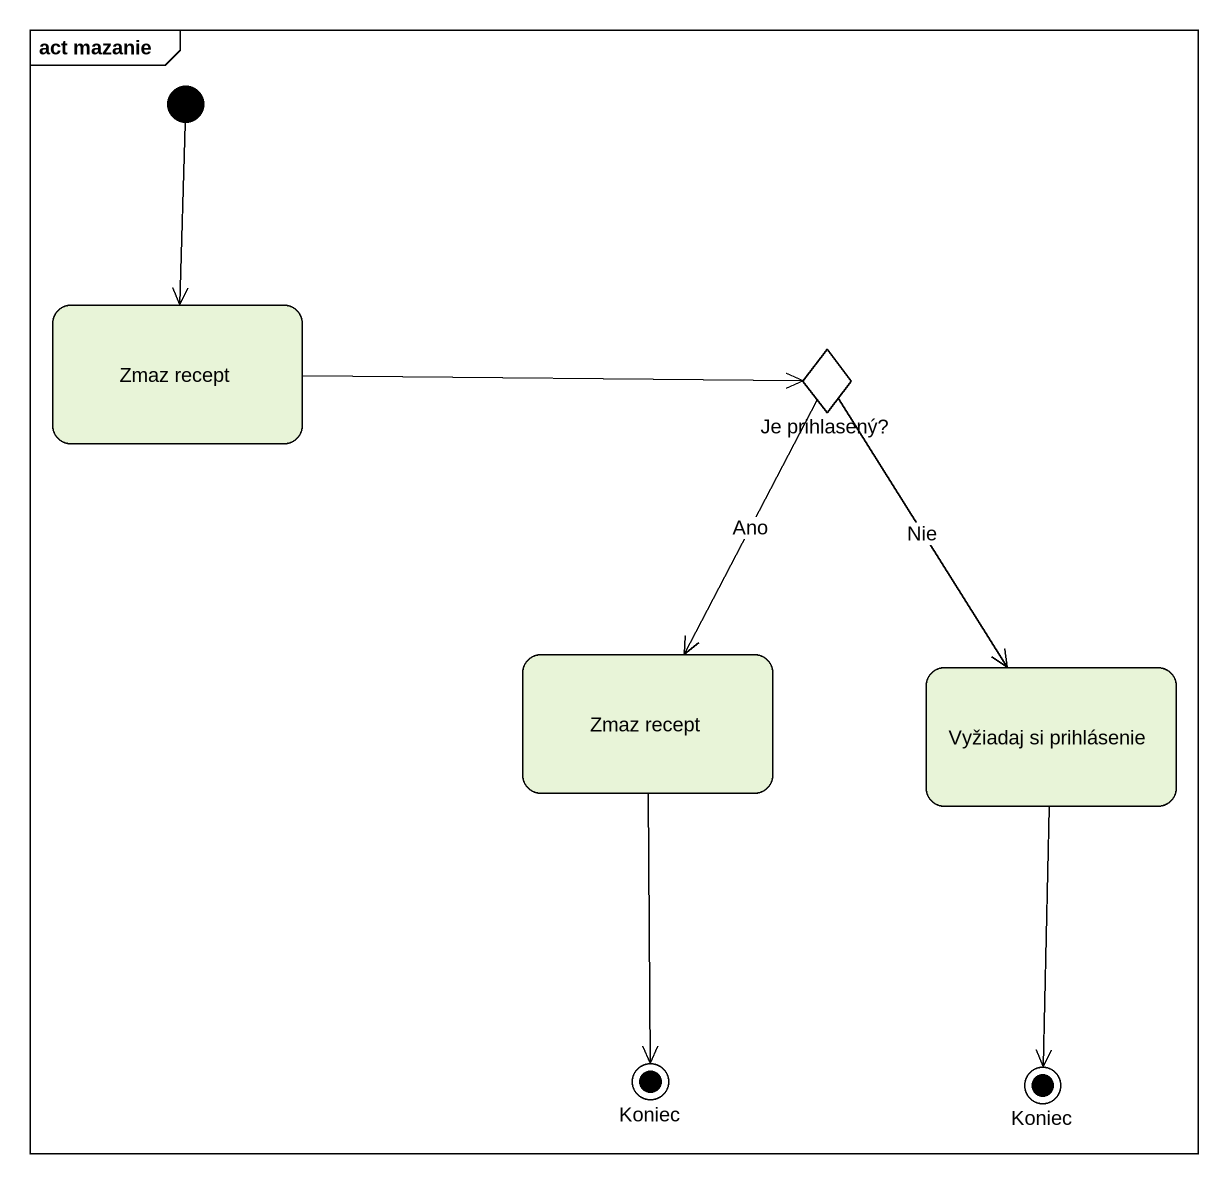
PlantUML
@startuml
mainframe act mazanie
hide empty description
state "Zmaz recept" as Zmaz_recept
state "Je prihlasený?" as Je_prihlasený <<choice>>
state "Zmaz recept" as Zmaz_recept_2
state "Vyžiadaj si prihlásenie" as Vyžiadaj_si_prihlásenie
state Koniec <<end>>
state "Koniec" as Koniec_2 <<end>>
[*] --> Zmaz_recept
Zmaz_recept -right-> Je_prihlasený
Je_prihlasený --> Zmaz_recept_2 : Ano
Je_prihlasený --> Vyžiadaj_si_prihlásenie : Nie
Zmaz_recept_2 --> Koniec
Vyžiadaj_si_prihlásenie --> Koniec_2
@enduml
